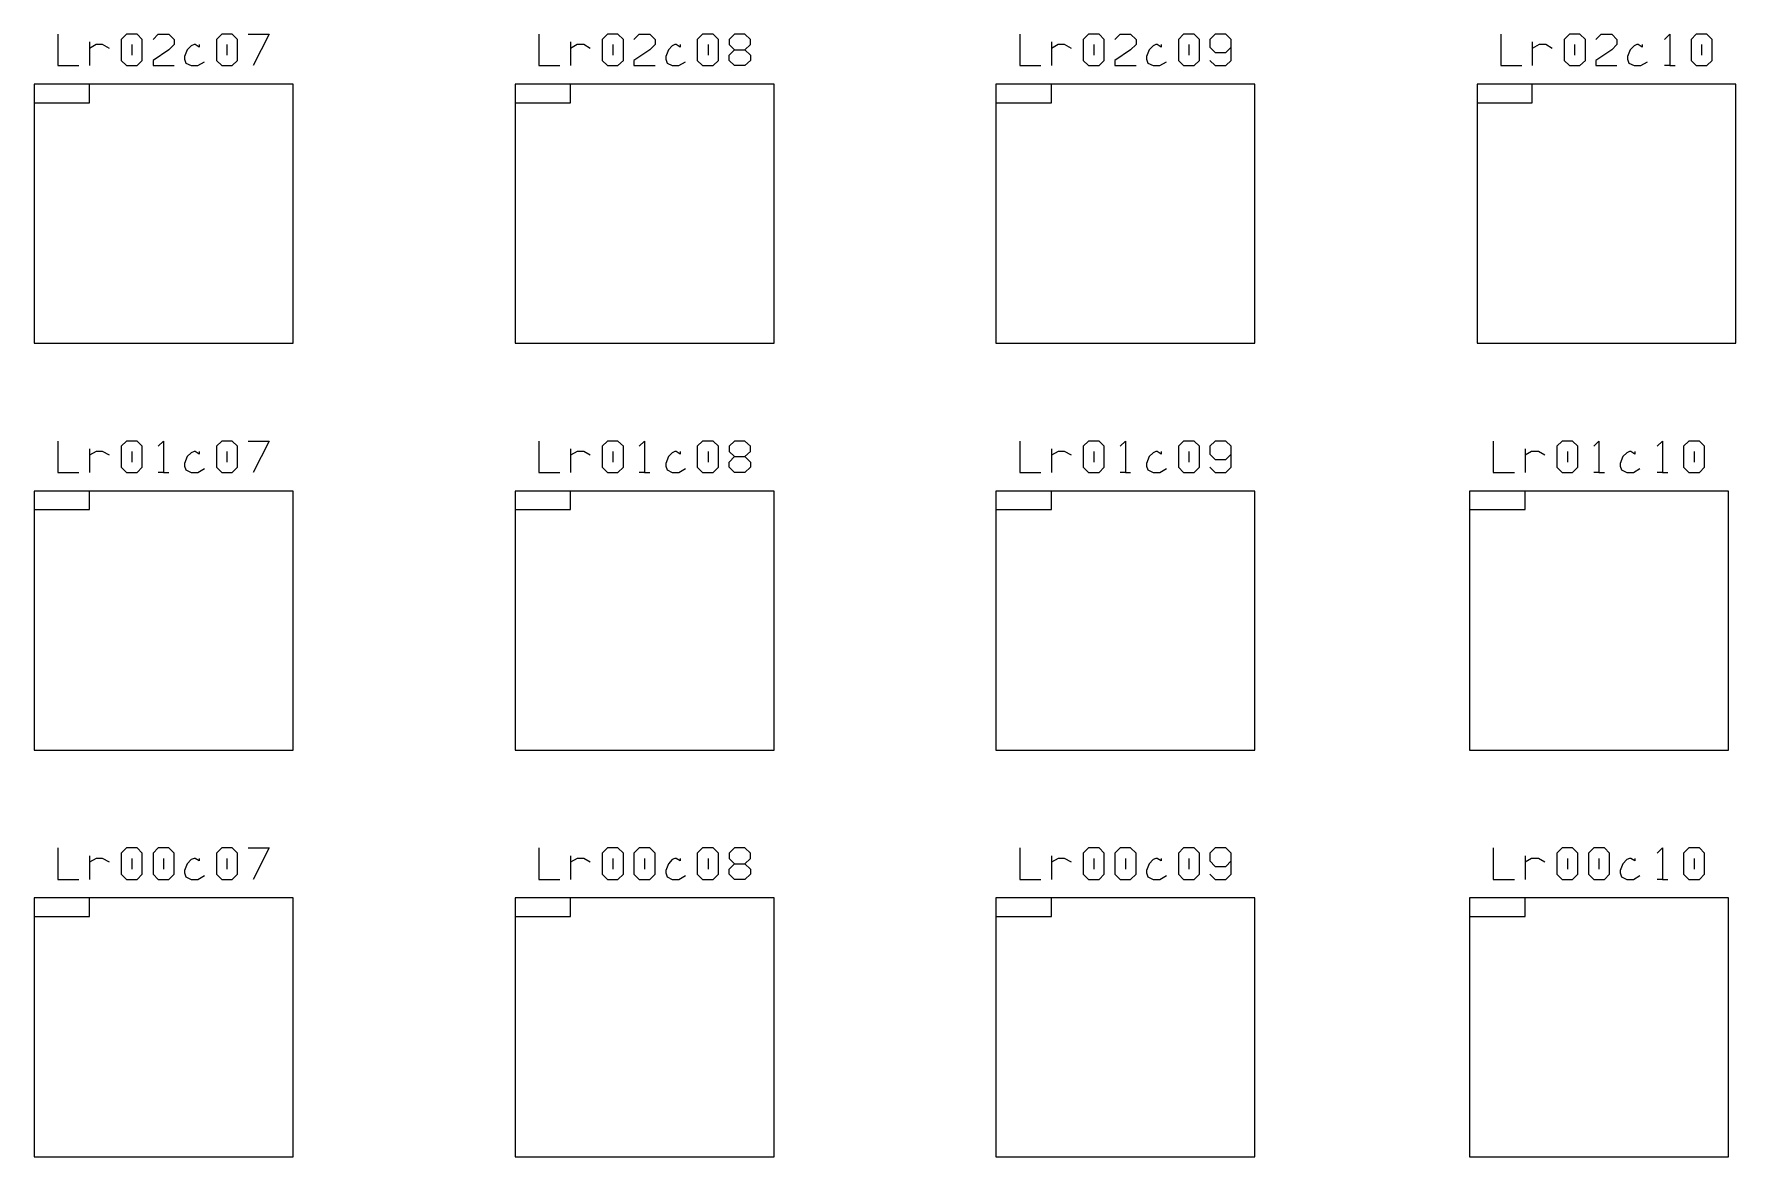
# Model space of a CAD drawing. Extents: x 0.09 to 4.46, y 0.02 to 2.61.
# Drawn here: x 2.183 to 3.089, y 0.679 to 1.277 of the extents above; entities that cross this region are included whole.
import ezdxf

# ---------------------------------------------------------------- set-up
doc = ezdxf.new("R2010")
doc.units = 0
doc.layers.get('0').update_dxf_attribs({"linetype": 'CONTINUOUS'})

msp = doc.modelspace()

# ---------------------------------------------------------------- linework, layer by layer
at = {"color": 0}
for p, q in [((2.19569, 1.27669), (2.19569, 1.25987)), ((2.21263, 1.27252), (2.21263, 1.25987)), ((2.2161, 1.2711), (2.21263, 1.26904)), ((2.21957, 1.2711), (2.2161, 1.2711)), ((2.22319, 1.26904), (2.21957, 1.2711)), ((2.23221, 1.27669), (2.22944, 1.27387)), ((2.22944, 1.27387), (2.22944, 1.26264)), ((2.2379, 1.27669), (2.23221, 1.27669)), ((2.23514, 1.2711), (2.23514, 1.26541)), ((2.24067, 1.27387), (2.2379, 1.27669)), ((2.24067, 1.26264), (2.24067, 1.27387)), ((2.24636, 1.27387), (2.24918, 1.27669)), ((2.25472, 1.26834), (2.24636, 1.26264)), ((2.24918, 1.27669), (2.25472, 1.27669)), ((2.25472, 1.27669), (2.25765, 1.27387)), ((2.25765, 1.2711), (2.25472, 1.26834)), ((2.25765, 1.27387), (2.25765, 1.2711)), ((2.2646, 1.26834), (2.26318, 1.2647)), ((2.26665, 1.2704), (2.2646, 1.26834)), ((2.26818, 1.2711), (2.26665, 1.2704)), ((2.26887, 1.2711), (2.26818, 1.2711)), ((2.271, 1.26975), (2.26887, 1.2711)), ((2.271, 1.2711), (2.271, 1.26975)), ((2.28293, 1.27669), (2.28017, 1.27387)), ((2.28017, 1.27387), (2.28017, 1.26264)), ((2.28847, 1.27669), (2.28293, 1.27669)), ((2.28569, 1.2711), (2.28569, 1.26541)), ((2.29139, 1.27387), (2.28847, 1.27669)), ((2.29139, 1.26264), (2.29139, 1.27387)), ((2.29693, 1.27669), (2.30821, 1.27669)), ((2.30821, 1.27669), (2.29969, 1.25987)), ((2.45167, 1.27669), (2.45167, 1.25987)), ((2.46847, 1.27252), (2.46847, 1.25987)), ((2.47206, 1.2711), (2.46847, 1.26904)), ((2.47553, 1.2711), (2.47206, 1.2711)), ((2.479, 1.26904), (2.47553, 1.2711)), ((2.48817, 1.27669), (2.4854, 1.27387)), ((2.4854, 1.27387), (2.4854, 1.26264)), ((2.49376, 1.27669), (2.48817, 1.27669)), ((2.491, 1.2711), (2.491, 1.26541)), ((2.49669, 1.27387), (2.49376, 1.27669)), ((2.49669, 1.26264), (2.49669, 1.27387)), ((2.50222, 1.27387), (2.50499, 1.27669)), ((2.51069, 1.26834), (2.50222, 1.26264)), ((2.50499, 1.27669), (2.51069, 1.27669)), ((2.51069, 1.27669), (2.51346, 1.27387)), ((2.51346, 1.2711), (2.51069, 1.26834)), ((2.51346, 1.27387), (2.51346, 1.2711)), ((2.52056, 1.26834), (2.51915, 1.2647)), ((2.52262, 1.2704), (2.52056, 1.26834)), ((2.52403, 1.2711), (2.52262, 1.2704)), ((2.52474, 1.2711), (2.52403, 1.2711)), ((2.52681, 1.26975), (2.52474, 1.2711)), ((2.52681, 1.2711), (2.52681, 1.26975)), ((2.53874, 1.27669), (2.53597, 1.27387)), ((2.53597, 1.27387), (2.53597, 1.26264)), ((2.54443, 1.27669), (2.53874, 1.27669)), ((2.54167, 1.2711), (2.54167, 1.26541)), ((2.54719, 1.27387), (2.54443, 1.27669)), ((2.54719, 1.26264), (2.54719, 1.27387)), ((2.55572, 1.27669), (2.5529, 1.27387)), ((2.5529, 1.27387), (2.5529, 1.2711)), ((2.5529, 1.2711), (2.55572, 1.26834)), ((2.5529, 1.26541), (2.55572, 1.26834)), ((2.56125, 1.27669), (2.55572, 1.27669)), ((2.55572, 1.26834), (2.56125, 1.26834)), ((2.56418, 1.27387), (2.56125, 1.27669)), ((2.56125, 1.26834), (2.56418, 1.2711)), ((2.56125, 1.26834), (2.56418, 1.26541)), ((2.56418, 1.2711), (2.56418, 1.27387)), ((2.70751, 1.27669), (2.70751, 1.25987)), ((2.72444, 1.27252), (2.72444, 1.25987)), ((2.72792, 1.2711), (2.72444, 1.26904)), ((2.73139, 1.2711), (2.72792, 1.2711)), ((2.73503, 1.26904), (2.73139, 1.2711)), ((2.74403, 1.27669), (2.74126, 1.27387)), ((2.74126, 1.27387), (2.74126, 1.26264)), ((2.74972, 1.27669), (2.74403, 1.27669)), ((2.74696, 1.2711), (2.74696, 1.26541)), ((2.7525, 1.27387), (2.74972, 1.27669)), ((2.7525, 1.26264), (2.7525, 1.27387)), ((2.75819, 1.27387), (2.76096, 1.27669)), ((2.76654, 1.26834), (2.75819, 1.26264)), ((2.76096, 1.27669), (2.76654, 1.27669)), ((2.76654, 1.27669), (2.76942, 1.27387)), ((2.76942, 1.2711), (2.76654, 1.26834)), ((2.76942, 1.27387), (2.76942, 1.2711)), ((2.77636, 1.26834), (2.77501, 1.2647)), ((2.7786, 1.2704), (2.77636, 1.26834)), ((2.78, 1.2711), (2.7786, 1.2704)), ((2.78071, 1.2711), (2.78, 1.2711)), ((2.78276, 1.26975), (2.78071, 1.2711)), ((2.78276, 1.2711), (2.78276, 1.26975)), ((2.79471, 1.27669), (2.79194, 1.27387)), ((2.79194, 1.27387), (2.79194, 1.26264)), ((2.80029, 1.27669), (2.79471, 1.27669)), ((2.79753, 1.2711), (2.79753, 1.26541)), ((2.80317, 1.27387), (2.80029, 1.27669)), ((2.80317, 1.26264), (2.80317, 1.27387)), ((2.81153, 1.27669), (2.80875, 1.27387)), ((2.80875, 1.27387), (2.80875, 1.26975)), ((2.80875, 1.26975), (2.81153, 1.26682)), ((2.81722, 1.27669), (2.81153, 1.27669)), ((2.81999, 1.27387), (2.81722, 1.27669)), ((2.81722, 1.26682), (2.81999, 1.26975)), ((2.81999, 1.26264), (2.81999, 1.27387)), ((2.96349, 1.27669), (2.96349, 1.25987)), ((2.98025, 1.27252), (2.98025, 1.25987)), ((2.98389, 1.2711), (2.98025, 1.26904)), ((2.98736, 1.2711), (2.98389, 1.2711)), ((2.99083, 1.26904), (2.98736, 1.2711)), ((3, 1.27669), (2.99724, 1.27387)), ((2.99724, 1.27387), (2.99724, 1.26264)), ((3.00553, 1.27669), (3, 1.27669)), ((3.00276, 1.2711), (3.00276, 1.26541)), ((3.00846, 1.27387), (3.00553, 1.27669)), ((3.00846, 1.26264), (3.00846, 1.27387)), ((3.01406, 1.27387), (3.01682, 1.27669)), ((3.02251, 1.26834), (3.01406, 1.26264)), ((3.01682, 1.27669), (3.02251, 1.27669)), ((3.02251, 1.27669), (3.02528, 1.27387)), ((3.02528, 1.2711), (3.02251, 1.26834)), ((3.02528, 1.27387), (3.02528, 1.2711)), ((3.03233, 1.26834), (3.03097, 1.2647)), ((3.03444, 1.2704), (3.03233, 1.26834)), ((3.03581, 1.2711), (3.03444, 1.2704)), ((3.03651, 1.2711), (3.03581, 1.2711)), ((3.03863, 1.26975), (3.03651, 1.2711)), ((3.03863, 1.2711), (3.03863, 1.26975)), ((3.05057, 1.27387), (3.0535, 1.27669)), ((3.0535, 1.27669), (3.0535, 1.25987)), ((3.06749, 1.27669), (3.06472, 1.27387)), ((3.06472, 1.27387), (3.06472, 1.26264)), ((3.07308, 1.27669), (3.06749, 1.27669)), ((3.07026, 1.2711), (3.07026, 1.26541)), ((3.07596, 1.27387), (3.07308, 1.27669)), ((3.07596, 1.26264), (3.07596, 1.27387)), ((2.19569, 1.25987), (2.20692, 1.25987)), ((2.22944, 1.26264), (2.23221, 1.25987)), ((2.23221, 1.25987), (2.2379, 1.25987)), ((2.2379, 1.25987), (2.24067, 1.26264)), ((2.24636, 1.26264), (2.24636, 1.25987)), ((2.24636, 1.25987), (2.25765, 1.25987)), ((2.26318, 1.2647), (2.26318, 1.26335)), ((2.26318, 1.26335), (2.26389, 1.26123)), ((2.26389, 1.26123), (2.26665, 1.25987)), ((2.26665, 1.25987), (2.27029, 1.25987)), ((2.27029, 1.25987), (2.27376, 1.26194)), ((2.28017, 1.26264), (2.28293, 1.25987)), ((2.28293, 1.25987), (2.28847, 1.25987)), ((2.28847, 1.25987), (2.29139, 1.26264)), ((2.45167, 1.25987), (2.46289, 1.25987)), ((2.4854, 1.26264), (2.48817, 1.25987)), ((2.48817, 1.25987), (2.49376, 1.25987)), ((2.49376, 1.25987), (2.49669, 1.26264)), ((2.50222, 1.26264), (2.50222, 1.25987)), ((2.50222, 1.25987), (2.51346, 1.25987)), ((2.51915, 1.2647), (2.51915, 1.26335)), ((2.51915, 1.26335), (2.51986, 1.26123)), ((2.51986, 1.26123), (2.52262, 1.25987)), ((2.52262, 1.25987), (2.5261, 1.25987)), ((2.5261, 1.25987), (2.52974, 1.26194)), ((2.53597, 1.26264), (2.53874, 1.25987)), ((2.53874, 1.25987), (2.54443, 1.25987)), ((2.54443, 1.25987), (2.54719, 1.26264)), ((2.5529, 1.26264), (2.5529, 1.26541)), ((2.55572, 1.25987), (2.5529, 1.26264)), ((2.56125, 1.25987), (2.55572, 1.25987)), ((2.56418, 1.26264), (2.56125, 1.25987)), ((2.56418, 1.26541), (2.56418, 1.26264)), ((2.70751, 1.25987), (2.71875, 1.25987)), ((2.74126, 1.26264), (2.74403, 1.25987)), ((2.74403, 1.25987), (2.74972, 1.25987)), ((2.74972, 1.25987), (2.7525, 1.26264)), ((2.75819, 1.26264), (2.75819, 1.25987)), ((2.75819, 1.25987), (2.76942, 1.25987)), ((2.77501, 1.2647), (2.77501, 1.26335)), ((2.77501, 1.26335), (2.77572, 1.26123)), ((2.77572, 1.26123), (2.7786, 1.25987)), ((2.7786, 1.25987), (2.78207, 1.25987)), ((2.78207, 1.25987), (2.78554, 1.26194)), ((2.79194, 1.26264), (2.79471, 1.25987)), ((2.79471, 1.25987), (2.80029, 1.25987)), ((2.80029, 1.25987), (2.80317, 1.26264)), ((2.80875, 1.26264), (2.81153, 1.25987)), ((2.81153, 1.26682), (2.81722, 1.26682)), ((2.81153, 1.25987), (2.81722, 1.25987)), ((2.81722, 1.25987), (2.81999, 1.26264)), ((2.96349, 1.25987), (2.97472, 1.25987)), ((2.99724, 1.26264), (3, 1.25987)), ((3, 1.25987), (3.00553, 1.25987)), ((3.00553, 1.25987), (3.00846, 1.26264)), ((3.01406, 1.26264), (3.01406, 1.25987)), ((3.01406, 1.25987), (3.02528, 1.25987)), ((3.03097, 1.2647), (3.03097, 1.26335)), ((3.03097, 1.26335), (3.03168, 1.26123)), ((3.03168, 1.26123), (3.03444, 1.25987)), ((3.03444, 1.25987), (3.03792, 1.25987)), ((3.03792, 1.25987), (3.0415, 1.26194)), ((3.0535, 1.25987), (3.05057, 1.25987)), ((3.0535, 1.25987), (3.05626, 1.25987)), ((3.06472, 1.26264), (3.06749, 1.25987)), ((3.06749, 1.25987), (3.07308, 1.25987)), ((3.07308, 1.25987), (3.07596, 1.26264)), ((2.32086, 1.25), (2.18306, 1.25)), ((2.18306, 1.25), (2.18306, 1.1122)), ((2.21263, 1.25), (2.18306, 1.25)), ((2.18306, 1.25), (2.18306, 1.24013)), ((2.21263, 1.24013), (2.21263, 1.25)), ((2.32086, 1.1122), (2.32086, 1.25)), ((2.57682, 1.25), (2.43901, 1.25)), ((2.43901, 1.25), (2.43901, 1.1122)), ((2.46847, 1.25), (2.43901, 1.25)), ((2.43901, 1.25), (2.43901, 1.24013)), ((2.46847, 1.24013), (2.46847, 1.25)), ((2.57682, 1.1122), (2.57682, 1.25)), ((2.83263, 1.25), (2.69488, 1.25)), ((2.69488, 1.25), (2.69488, 1.1122)), ((2.72444, 1.25), (2.69488, 1.25)), ((2.69488, 1.25), (2.69488, 1.24013)), ((2.72444, 1.24013), (2.72444, 1.25)), ((2.83263, 1.1122), (2.83263, 1.25)), ((3.0886, 1.25), (2.95085, 1.25)), ((2.95085, 1.25), (2.95085, 1.1122)), ((2.98025, 1.25), (2.95085, 1.25)), ((2.95085, 1.25), (2.95085, 1.24013)), ((2.98025, 1.24013), (2.98025, 1.25)), ((3.0886, 1.1122), (3.0886, 1.25)), ((2.18306, 1.24013), (2.19775, 1.24013)), ((2.19775, 1.24013), (2.21263, 1.24013)), ((2.43901, 1.24013), (2.45378, 1.24013)), ((2.45378, 1.24013), (2.46847, 1.24013)), ((2.69488, 1.24013), (2.70958, 1.24013)), ((2.70958, 1.24013), (2.72444, 1.24013)), ((2.95085, 1.24013), (2.96556, 1.24013)), ((2.96556, 1.24013), (2.98025, 1.24013)), ((2.18306, 1.1122), (2.25196, 1.1122)), ((2.25196, 1.1122), (2.32086, 1.1122)), ((2.43901, 1.1122), (2.50792, 1.1122)), ((2.50792, 1.1122), (2.57682, 1.1122)), ((2.69488, 1.1122), (2.76372, 1.1122)), ((2.76372, 1.1122), (2.83263, 1.1122)), ((2.95085, 1.1122), (3.01975, 1.1122)), ((3.01975, 1.1122), (3.0886, 1.1122)), ((2.19569, 1.06011), (2.19569, 1.04335)), ((2.23221, 1.06011), (2.22944, 1.05735)), ((2.2379, 1.06011), (2.23221, 1.06011)), ((2.24067, 1.05735), (2.2379, 1.06011)), ((2.24918, 1.05735), (2.25196, 1.06011)), ((2.25196, 1.06011), (2.25196, 1.04335)), ((2.28293, 1.06011), (2.28017, 1.05735)), ((2.28847, 1.06011), (2.28293, 1.06011)), ((2.29139, 1.05735), (2.28847, 1.06011)), ((2.29693, 1.06011), (2.30821, 1.06011)), ((2.30821, 1.06011), (2.29969, 1.04335)), ((2.45167, 1.06011), (2.45167, 1.04335)), ((2.48817, 1.06011), (2.4854, 1.05735)), ((2.49376, 1.06011), (2.48817, 1.06011)), ((2.49669, 1.05735), (2.49376, 1.06011)), ((2.50499, 1.05735), (2.50792, 1.06011)), ((2.50792, 1.06011), (2.50792, 1.04335)), ((2.53874, 1.06011), (2.53597, 1.05735)), ((2.54443, 1.06011), (2.53874, 1.06011)), ((2.54719, 1.05735), (2.54443, 1.06011)), ((2.55572, 1.06011), (2.5529, 1.05735)), ((2.56125, 1.06011), (2.55572, 1.06011)), ((2.56418, 1.05735), (2.56125, 1.06011)), ((2.70751, 1.06011), (2.70751, 1.04335)), ((2.74403, 1.06011), (2.74126, 1.05735)), ((2.74972, 1.06011), (2.74403, 1.06011)), ((2.7525, 1.05735), (2.74972, 1.06011)), ((2.76096, 1.05735), (2.76372, 1.06011)), ((2.76372, 1.06011), (2.76372, 1.04335)), ((2.79471, 1.06011), (2.79194, 1.05735)), ((2.80029, 1.06011), (2.79471, 1.06011)), ((2.80317, 1.05735), (2.80029, 1.06011)), ((2.81153, 1.06011), (2.80875, 1.05735)), ((2.81722, 1.06011), (2.81153, 1.06011)), ((2.81999, 1.05735), (2.81722, 1.06011)), ((2.95942, 1.06011), (2.95942, 1.04335)), ((2.9961, 1.06011), (2.99322, 1.05735)), ((3.00168, 1.06011), (2.9961, 1.06011)), ((3.00444, 1.05735), (3.00168, 1.06011)), ((3.01292, 1.05735), (3.01568, 1.06011)), ((3.01568, 1.06011), (3.01568, 1.04335)), ((3.04665, 1.05735), (3.04943, 1.06011)), ((3.04943, 1.06011), (3.04943, 1.04335)), ((3.06358, 1.06011), (3.06071, 1.05735)), ((3.06917, 1.06011), (3.06358, 1.06011)), ((3.07194, 1.05735), (3.06917, 1.06011)), ((2.21263, 1.05599), (2.21263, 1.04335)), ((2.2161, 1.05458), (2.21263, 1.05252)), ((2.21957, 1.05458), (2.2161, 1.05458)), ((2.22319, 1.05252), (2.21957, 1.05458)), ((2.22944, 1.05735), (2.22944, 1.04612)), ((2.23514, 1.05458), (2.23514, 1.04888)), ((2.24067, 1.04612), (2.24067, 1.05735)), ((2.2646, 1.05181), (2.26318, 1.04818)), ((2.26665, 1.05387), (2.2646, 1.05181)), ((2.26818, 1.05458), (2.26665, 1.05387)), ((2.26887, 1.05458), (2.26818, 1.05458)), ((2.271, 1.05317), (2.26887, 1.05458)), ((2.271, 1.05458), (2.271, 1.05317)), ((2.28017, 1.05735), (2.28017, 1.04612)), ((2.28569, 1.05458), (2.28569, 1.04888)), ((2.29139, 1.04612), (2.29139, 1.05735)), ((2.46847, 1.05599), (2.46847, 1.04335)), ((2.47206, 1.05458), (2.46847, 1.05252)), ((2.47553, 1.05458), (2.47206, 1.05458)), ((2.479, 1.05252), (2.47553, 1.05458)), ((2.4854, 1.05735), (2.4854, 1.04612)), ((2.491, 1.05458), (2.491, 1.04888)), ((2.49669, 1.04612), (2.49669, 1.05735)), ((2.52056, 1.05181), (2.51915, 1.04818)), ((2.52262, 1.05387), (2.52056, 1.05181)), ((2.52403, 1.05458), (2.52262, 1.05387)), ((2.52474, 1.05458), (2.52403, 1.05458)), ((2.52681, 1.05317), (2.52474, 1.05458)), ((2.52681, 1.05458), (2.52681, 1.05317)), ((2.53597, 1.05735), (2.53597, 1.04612)), ((2.54167, 1.05458), (2.54167, 1.04888)), ((2.54719, 1.04612), (2.54719, 1.05735)), ((2.5529, 1.05735), (2.5529, 1.05458)), ((2.5529, 1.05458), (2.55572, 1.05181)), ((2.5529, 1.04888), (2.55572, 1.05181)), ((2.55572, 1.05181), (2.56125, 1.05181)), ((2.56125, 1.05181), (2.56418, 1.05458)), ((2.56125, 1.05181), (2.56418, 1.04888)), ((2.56418, 1.05458), (2.56418, 1.05735)), ((2.72444, 1.05599), (2.72444, 1.04335)), ((2.72792, 1.05458), (2.72444, 1.05252)), ((2.73139, 1.05458), (2.72792, 1.05458)), ((2.73503, 1.05252), (2.73139, 1.05458)), ((2.74126, 1.05735), (2.74126, 1.04612)), ((2.74696, 1.05458), (2.74696, 1.04888)), ((2.7525, 1.04612), (2.7525, 1.05735)), ((2.77636, 1.05181), (2.77501, 1.04818)), ((2.7786, 1.05387), (2.77636, 1.05181)), ((2.78, 1.05458), (2.7786, 1.05387)), ((2.78071, 1.05458), (2.78, 1.05458)), ((2.78276, 1.05317), (2.78071, 1.05458)), ((2.78276, 1.05458), (2.78276, 1.05317)), ((2.79194, 1.05735), (2.79194, 1.04612)), ((2.79753, 1.05458), (2.79753, 1.04888)), ((2.80317, 1.04612), (2.80317, 1.05735)), ((2.80875, 1.05735), (2.80875, 1.05317)), ((2.80875, 1.05317), (2.81153, 1.05029)), ((2.81722, 1.05029), (2.81999, 1.05317)), ((2.81999, 1.04612), (2.81999, 1.05735)), ((2.9764, 1.05599), (2.9764, 1.04335)), ((2.97987, 1.05458), (2.9764, 1.05252)), ((2.98346, 1.05458), (2.97987, 1.05458)), ((2.98693, 1.05252), (2.98346, 1.05458)), ((2.99322, 1.05735), (2.99322, 1.04612)), ((2.99892, 1.05458), (2.99892, 1.04888)), ((3.00444, 1.04612), (3.00444, 1.05735)), ((3.02832, 1.05181), (3.02696, 1.04818)), ((3.03054, 1.05387), (3.02832, 1.05181)), ((3.03196, 1.05458), (3.03054, 1.05387)), ((3.03267, 1.05458), (3.03196, 1.05458)), ((3.03472, 1.05317), (3.03267, 1.05458)), ((3.03472, 1.05458), (3.03472, 1.05317)), ((3.06071, 1.05735), (3.06071, 1.04612)), ((3.0664, 1.05458), (3.0664, 1.04888)), ((3.07194, 1.04612), (3.07194, 1.05735)), ((2.19569, 1.04335), (2.20692, 1.04335)), ((2.22944, 1.04612), (2.23221, 1.04335)), ((2.23221, 1.04335), (2.2379, 1.04335)), ((2.2379, 1.04335), (2.24067, 1.04612)), ((2.25196, 1.04335), (2.24918, 1.04335)), ((2.25196, 1.04335), (2.25472, 1.04335)), ((2.26318, 1.04818), (2.26318, 1.04682)), ((2.26318, 1.04682), (2.26389, 1.04471)), ((2.26389, 1.04471), (2.26665, 1.04335)), ((2.26665, 1.04335), (2.27029, 1.04335)), ((2.27029, 1.04335), (2.27376, 1.04541)), ((2.28017, 1.04612), (2.28293, 1.04335)), ((2.28293, 1.04335), (2.28847, 1.04335)), ((2.28847, 1.04335), (2.29139, 1.04612)), ((2.45167, 1.04335), (2.46289, 1.04335)), ((2.4854, 1.04612), (2.48817, 1.04335)), ((2.48817, 1.04335), (2.49376, 1.04335)), ((2.49376, 1.04335), (2.49669, 1.04612)), ((2.50792, 1.04335), (2.50499, 1.04335)), ((2.50792, 1.04335), (2.51069, 1.04335)), ((2.51915, 1.04818), (2.51915, 1.04682)), ((2.51915, 1.04682), (2.51986, 1.04471)), ((2.51986, 1.04471), (2.52262, 1.04335)), ((2.52262, 1.04335), (2.5261, 1.04335)), ((2.5261, 1.04335), (2.52974, 1.04541)), ((2.53597, 1.04612), (2.53874, 1.04335)), ((2.53874, 1.04335), (2.54443, 1.04335)), ((2.54443, 1.04335), (2.54719, 1.04612)), ((2.5529, 1.04612), (2.5529, 1.04888)), ((2.55572, 1.04335), (2.5529, 1.04612)), ((2.56125, 1.04335), (2.55572, 1.04335)), ((2.56418, 1.04612), (2.56125, 1.04335)), ((2.56418, 1.04888), (2.56418, 1.04612)), ((2.70751, 1.04335), (2.71875, 1.04335)), ((2.74126, 1.04612), (2.74403, 1.04335)), ((2.74403, 1.04335), (2.74972, 1.04335)), ((2.74972, 1.04335), (2.7525, 1.04612)), ((2.76372, 1.04335), (2.76096, 1.04335)), ((2.76372, 1.04335), (2.76654, 1.04335)), ((2.77501, 1.04818), (2.77501, 1.04682)), ((2.77501, 1.04682), (2.77572, 1.04471)), ((2.77572, 1.04471), (2.7786, 1.04335)), ((2.7786, 1.04335), (2.78207, 1.04335)), ((2.78207, 1.04335), (2.78554, 1.04541)), ((2.79194, 1.04612), (2.79471, 1.04335)), ((2.79471, 1.04335), (2.80029, 1.04335)), ((2.80029, 1.04335), (2.80317, 1.04612)), ((2.80875, 1.04612), (2.81153, 1.04335)), ((2.81153, 1.05029), (2.81722, 1.05029)), ((2.81153, 1.04335), (2.81722, 1.04335)), ((2.81722, 1.04335), (2.81999, 1.04612)), ((2.95942, 1.04335), (2.97071, 1.04335)), ((2.99322, 1.04612), (2.9961, 1.04335)), ((2.9961, 1.04335), (3.00168, 1.04335)), ((3.00168, 1.04335), (3.00444, 1.04612)), ((3.01568, 1.04335), (3.01292, 1.04335)), ((3.01568, 1.04335), (3.01861, 1.04335)), ((3.02696, 1.04818), (3.02696, 1.04682)), ((3.02696, 1.04682), (3.02761, 1.04471)), ((3.02761, 1.04471), (3.03054, 1.04335)), ((3.03054, 1.04335), (3.03401, 1.04335)), ((3.03401, 1.04335), (3.03749, 1.04541)), ((3.04943, 1.04335), (3.04665, 1.04335)), ((3.04943, 1.04335), (3.05236, 1.04335)), ((3.06071, 1.04612), (3.06358, 1.04335)), ((3.06358, 1.04335), (3.06917, 1.04335)), ((3.06917, 1.04335), (3.07194, 1.04612)), ((2.32086, 1.03348), (2.18306, 1.03348)), ((2.18306, 1.03348), (2.18306, 0.895671)), ((2.21263, 1.03348), (2.18306, 1.03348)), ((2.18306, 1.03348), (2.18306, 1.0236)), ((2.21263, 1.0236), (2.21263, 1.03348)), ((2.32086, 0.895671), (2.32086, 1.03348)), ((2.57682, 1.03348), (2.43901, 1.03348)), ((2.43901, 1.03348), (2.43901, 0.895671)), ((2.46847, 1.03348), (2.43901, 1.03348)), ((2.43901, 1.03348), (2.43901, 1.0236)), ((2.46847, 1.0236), (2.46847, 1.03348)), ((2.57682, 0.895671), (2.57682, 1.03348)), ((2.83263, 1.03348), (2.69488, 1.03348)), ((2.69488, 1.03348), (2.69488, 0.895671)), ((2.72444, 1.03348), (2.69488, 1.03348)), ((2.69488, 1.03348), (2.69488, 1.0236)), ((2.72444, 1.0236), (2.72444, 1.03348)), ((2.83263, 0.895671), (2.83263, 1.03348)), ((3.08458, 1.03348), (2.94683, 1.03348)), ((2.94683, 1.03348), (2.94683, 0.895671)), ((2.9764, 1.03348), (2.94683, 1.03348)), ((2.94683, 1.03348), (2.94683, 1.0236)), ((2.9764, 1.0236), (2.9764, 1.03348)), ((3.08458, 0.895671), (3.08458, 1.03348)), ((2.18306, 1.0236), (2.19775, 1.0236)), ((2.19775, 1.0236), (2.21263, 1.0236)), ((2.43901, 1.0236), (2.45378, 1.0236)), ((2.45378, 1.0236), (2.46847, 1.0236)), ((2.69488, 1.0236), (2.70958, 1.0236)), ((2.70958, 1.0236), (2.72444, 1.0236)), ((2.94683, 1.0236), (2.96164, 1.0236)), ((2.96164, 1.0236), (2.9764, 1.0236)), ((2.18306, 0.895671), (2.25196, 0.895671)), ((2.25196, 0.895671), (2.32086, 0.895671)), ((2.43901, 0.895671), (2.50792, 0.895671)), ((2.50792, 0.895671), (2.57682, 0.895671)), ((2.69488, 0.895671), (2.76372, 0.895671)), ((2.76372, 0.895671), (2.83263, 0.895671)), ((2.94683, 0.895671), (3.01568, 0.895671)), ((3.01568, 0.895671), (3.08458, 0.895671)), ((2.19569, 0.843588), (2.19569, 0.826824)), ((2.23221, 0.843588), (2.22944, 0.840821)), ((2.2379, 0.843588), (2.23221, 0.843588)), ((2.24067, 0.840821), (2.2379, 0.843588)), ((2.24918, 0.843588), (2.24636, 0.840821)), ((2.25472, 0.843588), (2.24918, 0.843588)), ((2.25765, 0.840821), (2.25472, 0.843588)), ((2.28293, 0.843588), (2.28017, 0.840821)), ((2.28847, 0.843588), (2.28293, 0.843588)), ((2.29139, 0.840821), (2.28847, 0.843588)), ((2.29693, 0.843588), (2.30821, 0.843588)), ((2.30821, 0.843588), (2.29969, 0.826824)), ((2.45167, 0.843588), (2.45167, 0.826824)), ((2.48817, 0.843588), (2.4854, 0.840821)), ((2.49376, 0.843588), (2.48817, 0.843588)), ((2.49669, 0.840821), (2.49376, 0.843588)), ((2.50499, 0.843588), (2.50222, 0.840821)), ((2.51069, 0.843588), (2.50499, 0.843588)), ((2.51346, 0.840821), (2.51069, 0.843588)), ((2.53874, 0.843588), (2.53597, 0.840821)), ((2.54443, 0.843588), (2.53874, 0.843588)), ((2.54719, 0.840821), (2.54443, 0.843588)), ((2.55572, 0.843588), (2.5529, 0.840821)), ((2.56125, 0.843588), (2.55572, 0.843588)), ((2.56418, 0.840821), (2.56125, 0.843588)), ((2.70751, 0.843588), (2.70751, 0.826824)), ((2.74403, 0.843588), (2.74126, 0.840821)), ((2.74972, 0.843588), (2.74403, 0.843588)), ((2.7525, 0.840821), (2.74972, 0.843588)), ((2.76096, 0.843588), (2.75819, 0.840821)), ((2.76654, 0.843588), (2.76096, 0.843588)), ((2.76942, 0.840821), (2.76654, 0.843588)), ((2.79471, 0.843588), (2.79194, 0.840821)), ((2.80029, 0.843588), (2.79471, 0.843588)), ((2.80317, 0.840821), (2.80029, 0.843588)), ((2.81153, 0.843588), (2.80875, 0.840821)), ((2.81722, 0.843588), (2.81153, 0.843588)), ((2.81999, 0.840821), (2.81722, 0.843588)), ((2.95942, 0.843588), (2.95942, 0.826824)), ((2.9961, 0.843588), (2.99322, 0.840821)), ((3.00168, 0.843588), (2.9961, 0.843588)), ((3.00444, 0.840821), (3.00168, 0.843588)), ((3.01292, 0.843588), (3.01014, 0.840821)), ((3.01861, 0.843588), (3.01292, 0.843588)), ((3.02138, 0.840821), (3.01861, 0.843588)), ((3.04665, 0.840821), (3.04943, 0.843588)), ((3.04943, 0.843588), (3.04943, 0.826824)), ((3.06358, 0.843588), (3.06071, 0.840821)), ((3.06917, 0.843588), (3.06358, 0.843588)), ((3.07194, 0.840821), (3.06917, 0.843588)), ((2.21263, 0.839464), (2.21263, 0.826824)), ((2.2161, 0.838053), (2.21263, 0.835992)), ((2.21957, 0.838053), (2.2161, 0.838053)), ((2.22319, 0.835992), (2.21957, 0.838053)), ((2.22944, 0.840821), (2.22944, 0.82959)), ((2.23514, 0.838053), (2.23514, 0.832357)), ((2.24067, 0.82959), (2.24067, 0.840821)), ((2.24636, 0.840821), (2.24636, 0.82959)), ((2.25196, 0.838053), (2.25196, 0.832357)), ((2.25765, 0.82959), (2.25765, 0.840821)), ((2.2646, 0.835124), (2.26318, 0.831651)), ((2.26665, 0.837349), (2.2646, 0.835124)), ((2.26818, 0.838053), (2.26665, 0.837349)), ((2.26887, 0.838053), (2.26818, 0.838053)), ((2.271, 0.836643), (2.26887, 0.838053)), ((2.271, 0.838053), (2.271, 0.836643)), ((2.28017, 0.840821), (2.28017, 0.82959)), ((2.28569, 0.838053), (2.28569, 0.832357)), ((2.29139, 0.82959), (2.29139, 0.840821)), ((2.46847, 0.839464), (2.46847, 0.826824)), ((2.47206, 0.838053), (2.46847, 0.835992)), ((2.47553, 0.838053), (2.47206, 0.838053)), ((2.479, 0.835992), (2.47553, 0.838053)), ((2.4854, 0.840821), (2.4854, 0.82959)), ((2.491, 0.838053), (2.491, 0.832357)), ((2.49669, 0.82959), (2.49669, 0.840821)), ((2.50222, 0.840821), (2.50222, 0.82959)), ((2.50792, 0.838053), (2.50792, 0.832357)), ((2.51346, 0.82959), (2.51346, 0.840821)), ((2.52056, 0.835124), (2.51915, 0.831651)), ((2.52262, 0.837349), (2.52056, 0.835124)), ((2.52403, 0.838053), (2.52262, 0.837349)), ((2.52474, 0.838053), (2.52403, 0.838053)), ((2.52681, 0.836643), (2.52474, 0.838053)), ((2.52681, 0.838053), (2.52681, 0.836643)), ((2.53597, 0.840821), (2.53597, 0.82959)), ((2.54167, 0.838053), (2.54167, 0.832357)), ((2.54719, 0.82959), (2.54719, 0.840821)), ((2.5529, 0.840821), (2.5529, 0.838053)), ((2.5529, 0.838053), (2.55572, 0.835124)), ((2.5529, 0.832357), (2.55572, 0.835124)), ((2.55572, 0.835124), (2.56125, 0.835124)), ((2.56125, 0.835124), (2.56418, 0.838053)), ((2.56125, 0.835124), (2.56418, 0.832357)), ((2.56418, 0.838053), (2.56418, 0.840821)), ((2.72444, 0.839464), (2.72444, 0.826824)), ((2.72792, 0.838053), (2.72444, 0.835992)), ((2.73139, 0.838053), (2.72792, 0.838053)), ((2.73503, 0.835992), (2.73139, 0.838053)), ((2.74126, 0.840821), (2.74126, 0.82959)), ((2.74696, 0.838053), (2.74696, 0.832357)), ((2.7525, 0.82959), (2.7525, 0.840821)), ((2.75819, 0.840821), (2.75819, 0.82959)), ((2.76372, 0.838053), (2.76372, 0.832357)), ((2.76942, 0.82959), (2.76942, 0.840821)), ((2.77636, 0.835124), (2.77501, 0.831651)), ((2.7786, 0.837349), (2.77636, 0.835124)), ((2.78, 0.838053), (2.7786, 0.837349)), ((2.78071, 0.838053), (2.78, 0.838053)), ((2.78276, 0.836643), (2.78071, 0.838053)), ((2.78276, 0.838053), (2.78276, 0.836643)), ((2.79194, 0.840821), (2.79194, 0.82959)), ((2.79753, 0.838053), (2.79753, 0.832357)), ((2.80317, 0.82959), (2.80317, 0.840821)), ((2.80875, 0.840821), (2.80875, 0.836643)), ((2.80875, 0.836643), (2.81153, 0.833768)), ((2.81153, 0.833768), (2.81722, 0.833768)), ((2.81722, 0.833768), (2.81999, 0.836643)), ((2.81999, 0.82959), (2.81999, 0.840821)), ((2.9764, 0.839464), (2.9764, 0.826824)), ((2.97987, 0.838053), (2.9764, 0.835992)), ((2.98346, 0.838053), (2.97987, 0.838053)), ((2.98693, 0.835992), (2.98346, 0.838053)), ((2.99322, 0.840821), (2.99322, 0.82959)), ((2.99892, 0.838053), (2.99892, 0.832357)), ((3.00444, 0.82959), (3.00444, 0.840821)), ((3.01014, 0.840821), (3.01014, 0.82959)), ((3.01568, 0.838053), (3.01568, 0.832357)), ((3.02138, 0.82959), (3.02138, 0.840821)), ((3.02832, 0.835124), (3.02696, 0.831651)), ((3.03054, 0.837349), (3.02832, 0.835124)), ((3.03196, 0.838053), (3.03054, 0.837349)), ((3.03267, 0.838053), (3.03196, 0.838053)), ((3.03472, 0.836643), (3.03267, 0.838053)), ((3.03472, 0.838053), (3.03472, 0.836643)), ((3.06071, 0.840821), (3.06071, 0.82959)), ((3.0664, 0.838053), (3.0664, 0.832357)), ((3.07194, 0.82959), (3.07194, 0.840821)), ((2.19569, 0.826824), (2.20692, 0.826824)), ((2.22944, 0.82959), (2.23221, 0.826824)), ((2.23221, 0.826824), (2.2379, 0.826824)), ((2.2379, 0.826824), (2.24067, 0.82959)), ((2.24636, 0.82959), (2.24918, 0.826824)), ((2.24918, 0.826824), (2.25472, 0.826824)), ((2.25472, 0.826824), (2.25765, 0.82959)), ((2.26318, 0.831651), (2.26318, 0.830296)), ((2.26318, 0.830296), (2.26389, 0.828179)), ((2.26389, 0.828179), (2.26665, 0.826824)), ((2.26665, 0.826824), (2.27029, 0.826824)), ((2.27029, 0.826824), (2.27376, 0.828885)), ((2.28017, 0.82959), (2.28293, 0.826824)), ((2.28293, 0.826824), (2.28847, 0.826824)), ((2.28847, 0.826824), (2.29139, 0.82959)), ((2.45167, 0.826824), (2.46289, 0.826824)), ((2.4854, 0.82959), (2.48817, 0.826824)), ((2.48817, 0.826824), (2.49376, 0.826824)), ((2.49376, 0.826824), (2.49669, 0.82959)), ((2.50222, 0.82959), (2.50499, 0.826824)), ((2.50499, 0.826824), (2.51069, 0.826824)), ((2.51069, 0.826824), (2.51346, 0.82959)), ((2.51915, 0.831651), (2.51915, 0.830296)), ((2.51915, 0.830296), (2.51986, 0.828179)), ((2.51986, 0.828179), (2.52262, 0.826824)), ((2.52262, 0.826824), (2.5261, 0.826824)), ((2.5261, 0.826824), (2.52974, 0.828885)), ((2.53597, 0.82959), (2.53874, 0.826824)), ((2.53874, 0.826824), (2.54443, 0.826824)), ((2.54443, 0.826824), (2.54719, 0.82959)), ((2.5529, 0.82959), (2.5529, 0.832357)), ((2.55572, 0.826824), (2.5529, 0.82959)), ((2.56125, 0.826824), (2.55572, 0.826824)), ((2.56418, 0.82959), (2.56125, 0.826824)), ((2.56418, 0.832357), (2.56418, 0.82959)), ((2.70751, 0.826824), (2.71875, 0.826824)), ((2.74126, 0.82959), (2.74403, 0.826824)), ((2.74403, 0.826824), (2.74972, 0.826824)), ((2.74972, 0.826824), (2.7525, 0.82959)), ((2.75819, 0.82959), (2.76096, 0.826824)), ((2.76096, 0.826824), (2.76654, 0.826824)), ((2.76654, 0.826824), (2.76942, 0.82959)), ((2.77501, 0.831651), (2.77501, 0.830296)), ((2.77501, 0.830296), (2.77572, 0.828179)), ((2.77572, 0.828179), (2.7786, 0.826824)), ((2.7786, 0.826824), (2.78207, 0.826824)), ((2.78207, 0.826824), (2.78554, 0.828885)), ((2.79194, 0.82959), (2.79471, 0.826824)), ((2.79471, 0.826824), (2.80029, 0.826824)), ((2.80029, 0.826824), (2.80317, 0.82959)), ((2.80875, 0.82959), (2.81153, 0.826824)), ((2.81153, 0.826824), (2.81722, 0.826824)), ((2.81722, 0.826824), (2.81999, 0.82959)), ((2.95942, 0.826824), (2.97071, 0.826824)), ((2.99322, 0.82959), (2.9961, 0.826824)), ((2.9961, 0.826824), (3.00168, 0.826824)), ((3.00168, 0.826824), (3.00444, 0.82959)), ((3.01014, 0.82959), (3.01292, 0.826824)), ((3.01292, 0.826824), (3.01861, 0.826824)), ((3.01861, 0.826824), (3.02138, 0.82959)), ((3.02696, 0.831651), (3.02696, 0.830296)), ((3.02696, 0.830296), (3.02761, 0.828179)), ((3.02761, 0.828179), (3.03054, 0.826824)), ((3.03054, 0.826824), (3.03401, 0.826824)), ((3.03401, 0.826824), (3.03749, 0.828885)), ((3.04943, 0.826824), (3.04665, 0.826824)), ((3.04943, 0.826824), (3.05236, 0.826824)), ((3.06071, 0.82959), (3.06358, 0.826824)), ((3.06358, 0.826824), (3.06917, 0.826824)), ((3.06917, 0.826824), (3.07194, 0.82959)), ((2.32086, 0.816949), (2.18306, 0.816949)), ((2.18306, 0.816949), (2.18306, 0.679144)), ((2.21263, 0.816949), (2.18306, 0.816949)), ((2.18306, 0.816949), (2.18306, 0.807075)), ((2.21263, 0.807075), (2.21263, 0.816949)), ((2.32086, 0.679144), (2.32086, 0.816949)), ((2.57682, 0.816949), (2.43901, 0.816949)), ((2.43901, 0.816949), (2.43901, 0.679144)), ((2.46847, 0.816949), (2.43901, 0.816949)), ((2.43901, 0.816949), (2.43901, 0.807075)), ((2.46847, 0.807075), (2.46847, 0.816949)), ((2.57682, 0.679144), (2.57682, 0.816949)), ((2.83263, 0.816949), (2.69488, 0.816949)), ((2.69488, 0.816949), (2.69488, 0.679144)), ((2.72444, 0.816949), (2.69488, 0.816949)), ((2.69488, 0.816949), (2.69488, 0.807075)), ((2.72444, 0.807075), (2.72444, 0.816949)), ((2.83263, 0.679144), (2.83263, 0.816949)), ((3.08458, 0.816949), (2.94683, 0.816949)), ((2.94683, 0.816949), (2.94683, 0.679144)), ((2.9764, 0.816949), (2.94683, 0.816949)), ((2.94683, 0.816949), (2.94683, 0.807075)), ((2.9764, 0.807075), (2.9764, 0.816949)), ((3.08458, 0.679144), (3.08458, 0.816949)), ((2.18306, 0.807075), (2.19775, 0.807075)), ((2.19775, 0.807075), (2.21263, 0.807075)), ((2.43901, 0.807075), (2.45378, 0.807075)), ((2.45378, 0.807075), (2.46847, 0.807075)), ((2.69488, 0.807075), (2.70958, 0.807075)), ((2.70958, 0.807075), (2.72444, 0.807075)), ((2.94683, 0.807075), (2.96164, 0.807075)), ((2.96164, 0.807075), (2.9764, 0.807075)), ((2.18306, 0.679144), (2.25196, 0.679144)), ((2.25196, 0.679144), (2.32086, 0.679144)), ((2.43901, 0.679144), (2.50792, 0.679144)), ((2.50792, 0.679144), (2.57682, 0.679144)), ((2.69488, 0.679144), (2.76372, 0.679144)), ((2.76372, 0.679144), (2.83263, 0.679144)), ((2.94683, 0.679144), (3.01568, 0.679144)), ((3.01568, 0.679144), (3.08458, 0.679144))]:
    msp.add_line(p, q, dxfattribs=at)

doc.saveas('drawing.dxf')
